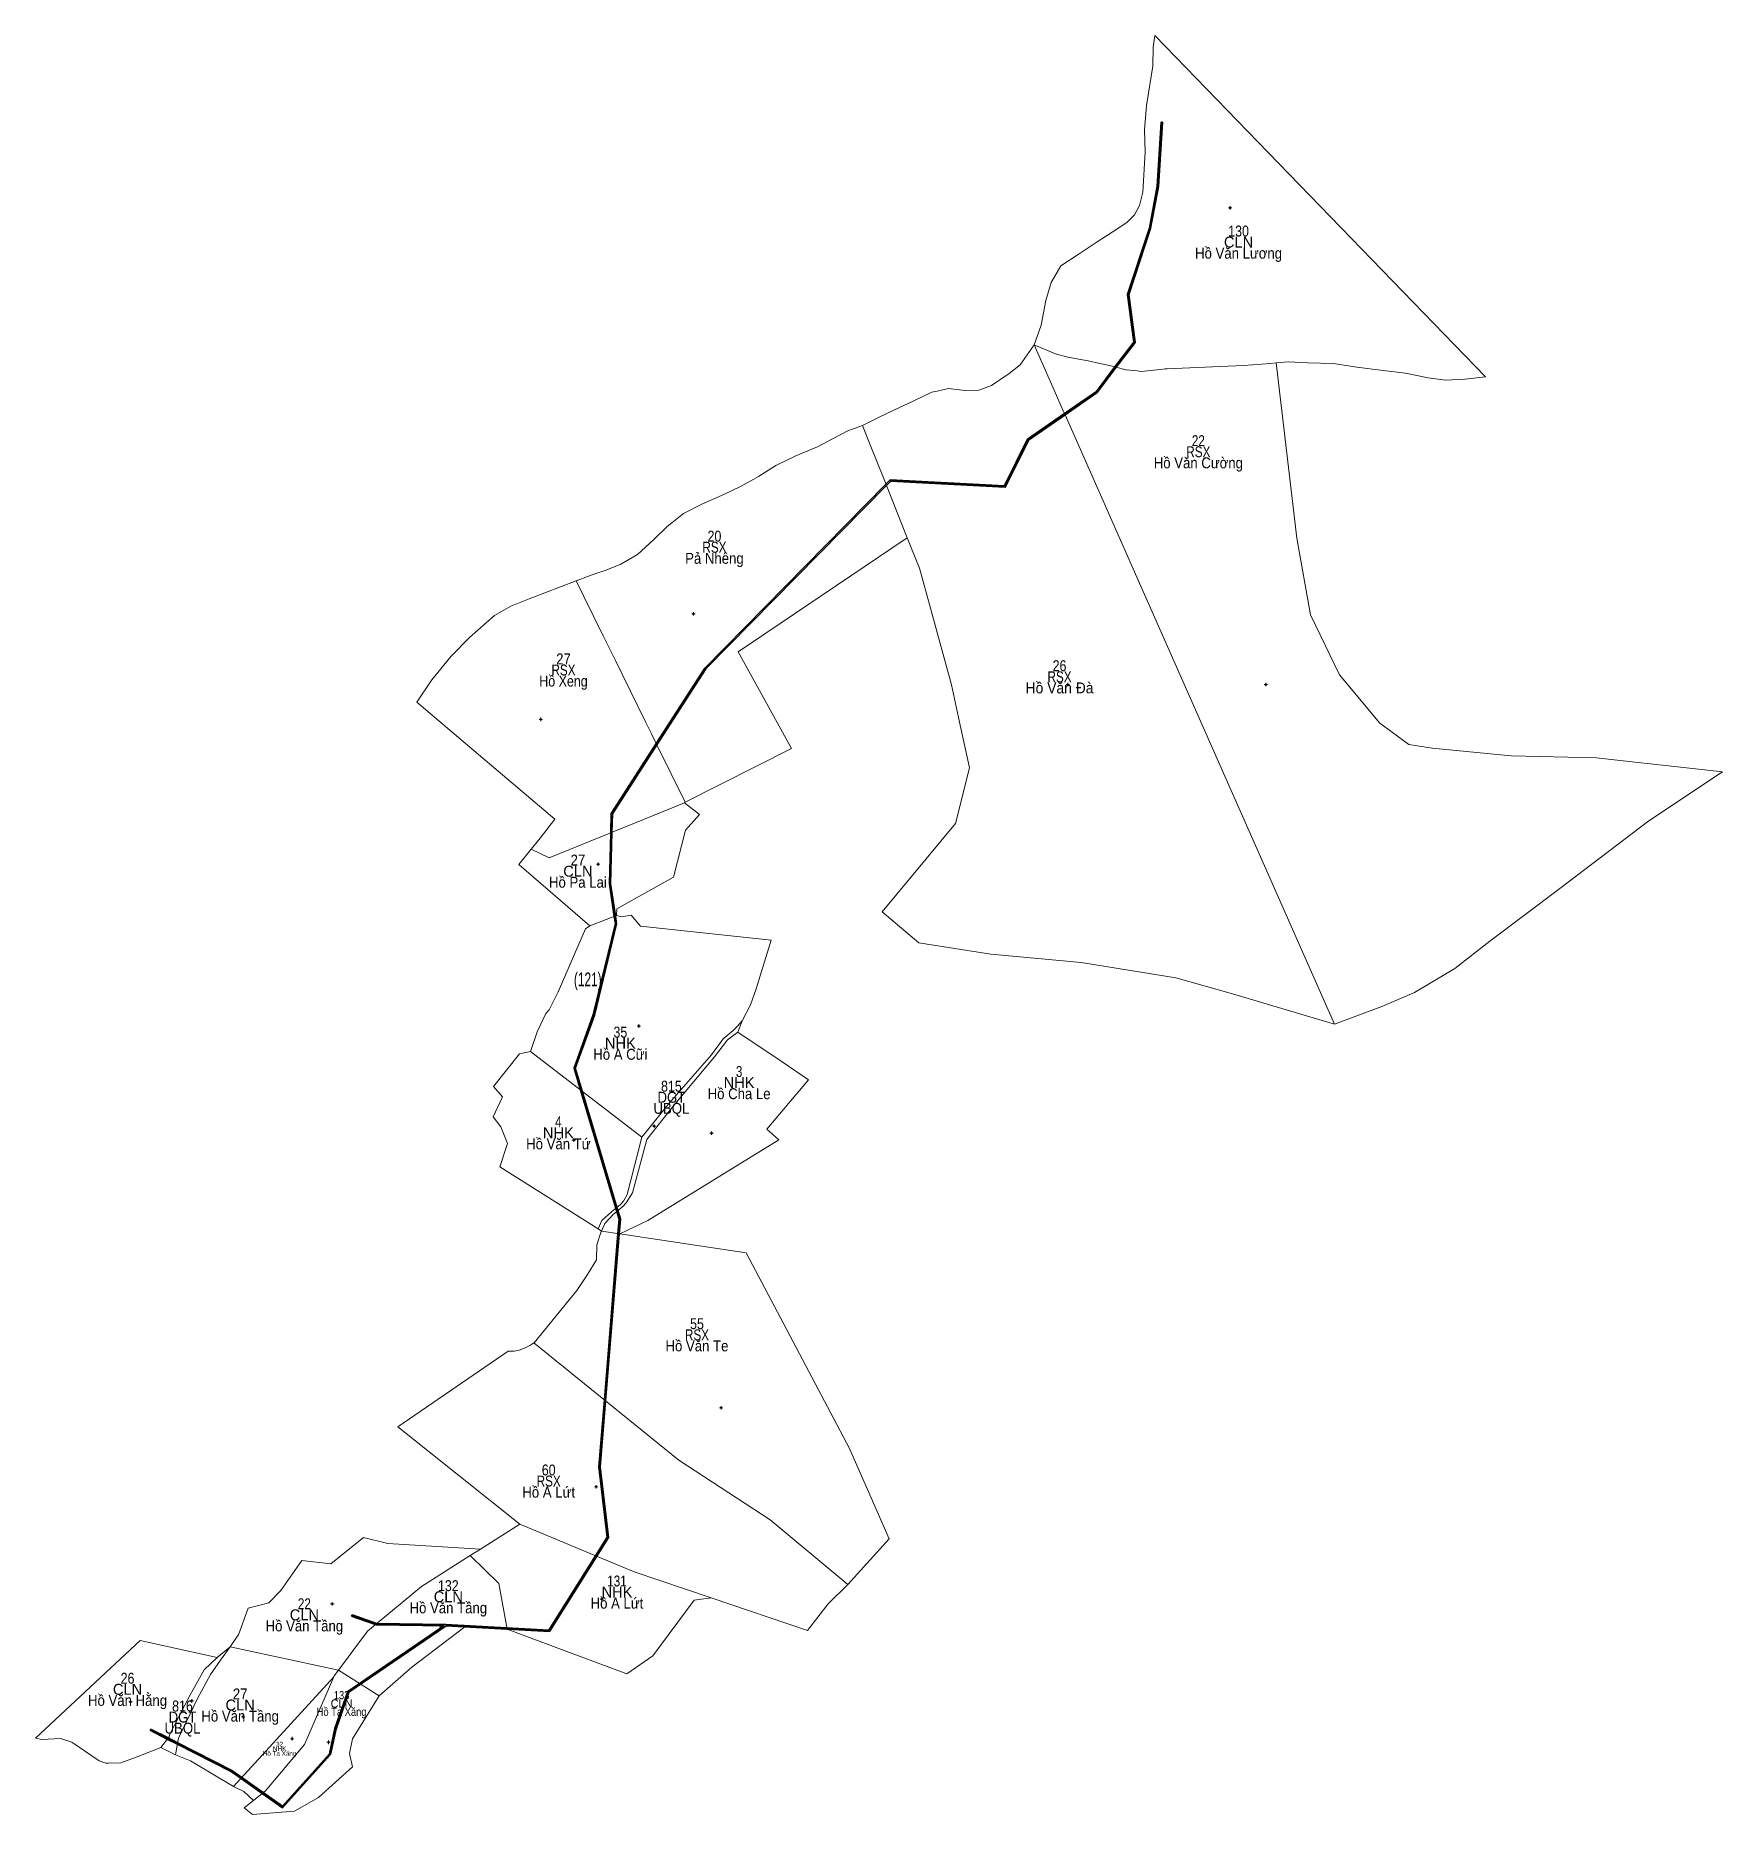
# Model space of a CAD drawing. Header units: metres. Extents: x 551281 to 552515, y 1824424 to 1825726.
import ezdxf
from ezdxf.enums import TextEntityAlignment as Align

# ---------------------------------------------------------------- set-up
doc = ezdxf.new("R2010")
doc.units = ezdxf.units.M
doc.header["$LTSCALE"] = 3.2
for name, color, linetype, lineweight in [('10', 7, 'Continuous', 13), ('30', 7, 'Continuous', 35), ('40', 7, 'Continuous', 13), ('55', 7, 'Continuous', 13)]:
    doc.layers.add(name, color=color, linetype=linetype, lineweight=lineweight)
doc.layers.add('15', color=7, linetype='Continuous')
doc.layers.add('60', color=7, linetype='Continuous')

msp = doc.modelspace()

# ---------------------------------------------------------------- hatches: boundary and pattern name
at = {"layer": '40'}
for points in [[(552154.96, 1825599.59, 1), (552154.66, 1825599.59, 1)], [(551762.42, 1825302.6, 1), (551762.12, 1825302.6, 1)], [(552036.29, 1825250.88, 1), (552035.99, 1825250.88, 1)], [(552181.19, 1825250.88, 1), (552180.89, 1825250.88, 1)], [(551650.74, 1825225.39, 1), (551650.44, 1825225.39, 1)], [(551692.66, 1825119.46, 1), (551692.36, 1825119.46, 1)], [(551722.4, 1825001.08, 1), (551722.1, 1825001.08, 1)], [(551733.67, 1824927.9, 1), (551733.37, 1824927.9, 1)], [(551674.84, 1824917.67, 1), (551674.54, 1824917.67, 1)], [(551775.72, 1824922.71, 1), (551775.42, 1824922.71, 1)], [(551782.65, 1824721.8, 1), (551782.35, 1824721.8, 1)], [(551691.2, 1824664.08, 1), (551690.9, 1824664.08, 1)], [(551498.28, 1824578.34, 1), (551497.98, 1824578.34, 1)], [(551695.43, 1824581.92, 1), (551695.13, 1824581.92, 1)], [(551577.27, 1824562.39, 1), (551576.97, 1824562.39, 1)], [(551350.66, 1824506.73, 1), (551350.36, 1824506.73, 1)], [(551395.42, 1824507.48, 1), (551395.12, 1824507.48, 1)], [(551432.99, 1824495.86, 1), (551432.69, 1824495.86, 1)], [(551468.88, 1824479.76, 1), (551468.58, 1824479.76, 1)], [(551495.51, 1824477.12, 1), (551495.21, 1824477.12, 1)]]:
    msp.add_hatch(color=256, dxfattribs=at).paths.add_polyline_path(points)

# ---------------------------------------------------------------- linework, layer by layer
at = {"layer": '10'}
for p, q in [((552098.54, 1825717.04), (552098.3, 1825703.25)), ((552056.94, 1825574.13), (552044.51, 1825566.04)), ((552011.48, 1825499.45), (552001.32, 1825484.81)), ((552011.48, 1825499.45), (552027.11, 1825492.76)), ((552011.48, 1825499.45), (552026.12, 1825466.32)), ((552036.14, 1825490.31), (552051.04, 1825487.69)), ((551980.25, 1825469.63), (551971.04, 1825466.22)), ((551936.6, 1825464.67), (551923.41, 1825458.45)), ((551960.91, 1825466.04), (551948.8, 1825467.45)), ((551971.04, 1825466.22), (551960.91, 1825466.04)), ((552026.12, 1825466.32), (552032.83, 1825451.13)), ((551898.08, 1825446.4), (551885.83, 1825440.42)), ((551864.41, 1825430.75), (551852.98, 1825424.87)), ((551918.73, 1825358.3), (551795.02, 1825274.75)), ((551642.07, 1825313.61), (551676.38, 1825326.73)), ((551676.38, 1825326.73), (551685.51, 1825330.22)), ((551676.38, 1825326.73), (551682.05, 1825315.25)), ((551682.05, 1825315.25), (551696.21, 1825286.57)), ((551795.02, 1825274.75), (551811.87, 1825244.33)), ((551811.87, 1825244.33), (551834.11, 1825204.18)), ((551756.33, 1825164.78), (551834.11, 1825204.18)), ((551964.16, 1825189.92), (551954.02, 1825149.34)), ((551652.86, 1825159.19), (551660.99, 1825152.3)), ((551755.65, 1825164.44), (551756.33, 1825164.78)), ((551756.53, 1825144.23), (551766.74, 1825155.9)), ((551954.02, 1825149.34), (551900.32, 1825084.63)), ((551747.78, 1825109.85), (551756.53, 1825144.23)), ((551634.59, 1825119.2), (551643.63, 1825130.53)), ((551634.59, 1825119.2), (551686.43, 1825074.48)), ((551706.31, 1825086.84), (551747.78, 1825109.85)), ((551686.43, 1825074.48), (551706.04, 1825081.91)), ((551706.04, 1825081.91), (551706.31, 1825086.84)), ((551709.89, 1825081.02), (551706.04, 1825081.91)), ((551819.19, 1825063.95), (551723.6, 1825074)), ((551794.76, 1824996.47), (551798.01, 1825004.85)), ((551692.65, 1824852.78), (551695, 1824850.95)), ((551800.77, 1824835.09), (551876.55, 1824691.94)), ((551546, 1824708), (551626.85, 1824763.32)), ((551635.17, 1824636.63), (551546, 1824708)), ((551606.6, 1824618.49), (551635.17, 1824636.63)), ((551718.99, 1824601.84), (551635.17, 1824636.63)), ((551599.06, 1824613.71), (551620, 1824593.23)), ((551563.26, 1824590.99), (551523.92, 1824558.41)), ((551620, 1824593.23), (551625.96, 1824559.88)), ((551762.93, 1824581.17), (551775.17, 1824582.8)), ((551594.94, 1824561.52), (551556.28, 1824532.15)), ((551594.94, 1824561.52), (551625.96, 1824559.88)), ((551413.98, 1824539.26), (551423.48, 1824546.93)), ((551416.24, 1824537.22), (551423.48, 1824546.93)), ((551512.78, 1824479.72), (551532.45, 1824511.08)), ((551383.37, 1824468.04), (551372.69, 1824473.2)), ((551477.79, 1824475.59), (551449.3, 1824441.64)), ((551510.63, 1824468.94), (551512.78, 1824479.72)), ((551512.9, 1824459.21), (551510.63, 1824468.94)), ((551488.1, 1824436.64), (551512.9, 1824459.21)), ((551433.32, 1824441.09), (551425.93, 1824444.79)), ((551440.41, 1824434.58), (551433.32, 1824441.09)), ((551433.62, 1824429.2), (551438.22, 1824432.84)), ((551433.62, 1824429.2), (551439.63, 1824424.36)), ((551470.53, 1824426.78), (551488.1, 1824436.64)), ((551439.63, 1824424.36), (551470.53, 1824426.78))]:
    msp.add_line(p, q, dxfattribs=at)
for points in [[(552098.54, 1825717.04), (552099.82, 1825725.59), (552341.75, 1825476.08)], [(552098.3, 1825703.25), (552093.79, 1825674.38), (552092.34, 1825656.56), (552092.65, 1825640.33), (552091.11, 1825611.09), (552088.48, 1825601.2), (552084.92, 1825594.54), (552079.32, 1825588.76), (552068.57, 1825581.84), (552056.94, 1825574.13)], [(552044.51, 1825566.04), (552030.92, 1825557.13), (552023.97, 1825544.94)], [(552023.97, 1825544.94), (552020.03, 1825531.84), (552016.54, 1825513.65)], [(552011.48, 1825499.45), (552013.62, 1825505.45), (552016.54, 1825513.65)], [(552001.32, 1825484.81), (551993.16, 1825478.33), (551980.25, 1825469.63)], [(552027.11, 1825492.76), (552027.15, 1825492.75), (552036.14, 1825490.31)], [(552051.04, 1825487.69), (552059.52, 1825485.79), (552065.45, 1825484.46), (552070.61, 1825483.16), (552071.21, 1825483.01), (552071.58, 1825482.91), (552078.66, 1825481.13), (552078.76, 1825481.1), (552086.75, 1825480.28), (552090.29, 1825479.91), (552092.23, 1825480.12), (552103.69, 1825481.33), (552107.44, 1825481.73), (552108.84, 1825481.88), (552147.61, 1825483.58), (552164.73, 1825484.33)], [(552164.73, 1825484.33), (552184.31, 1825485.72), (552188.59, 1825486.11)], [(552197.24, 1825486.91), (552188.59, 1825486.11), (552203.75, 1825357.99), (552213.59, 1825301.83), (552234.78, 1825257.99), (552264.46, 1825222.64), (552285.65, 1825207.08), (552302.61, 1825204.25), (552360.54, 1825198.6), (552422.72, 1825197.19), (552514.97, 1825186.94)], [(552341.75, 1825476.08), (552326.57, 1825474.35), (552312.48, 1825473.59), (552299.63, 1825475.32), (552283.11, 1825478.73), (552266.79, 1825480.49), (552247.59, 1825483.04), (552230.47, 1825485.68), (552211.64, 1825486.18), (552197.24, 1825486.91)], [(551923.41, 1825458.45), (551908.75, 1825451.64), (551898.08, 1825446.4)], [(551936.6, 1825464.67), (551940.52, 1825465.56), (551948.8, 1825467.45)], [(552032.83, 1825451.13), (552033.75, 1825449.06), (552034.02, 1825448.45), (552034.13, 1825448.21), (552057.34, 1825395.68)], [(551864.41, 1825430.75), (551875.16, 1825436.42), (551885.83, 1825440.42)], [(551885.83, 1825440.42), (551891.97, 1825425.09), (551901.2, 1825402.06)], [(551809.87, 1825403.01), (551822.57, 1825411.13), (551837.19, 1825418.21)], [(551837.19, 1825418.21), (551841.84, 1825420.17), (551852.98, 1825424.87)], [(551796.79, 1825395.69), (551784.91, 1825390.17), (551768.36, 1825382.87), (551755.11, 1825375.94)], [(551796.79, 1825395.69), (551806.41, 1825401.07), (551809.87, 1825403.01)], [(551901.2, 1825402.06), (551902.68, 1825398.37), (551903.08, 1825397.36), (551903.32, 1825396.76), (551903.45, 1825396.43), (551918.73, 1825358.3), (551927.67, 1825335.98), (551935.69, 1825306.67), (551950.98, 1825250.77), (551956.17, 1825226.81), (551964.16, 1825189.92)], [(552057.34, 1825395.68), (552083.01, 1825337.59), (552231.17, 1825002.32)], [(551697.82, 1825334.4), (551709.13, 1825338.88), (551721.25, 1825345.96), (551733.22, 1825356.91), (551742.99, 1825366.36)], [(551742.99, 1825366.36), (551746.42, 1825369.07), (551755.11, 1825375.94)], [(551685.51, 1825330.22), (551690.26, 1825331.83), (551697.82, 1825334.4)], [(551642.07, 1825313.61), (551628.78, 1825308.21), (551616.78, 1825301.28), (551598.45, 1825285.16), (551585.12, 1825271.55), (551570.95, 1825254.37), (551559.89, 1825238.01)], [(551696.21, 1825286.57), (551705.19, 1825268.37), (551727.24, 1825223.7), (551731.58, 1825214.92), (551735.11, 1825207.76), (551735.4, 1825207.18), (551735.59, 1825206.8), (551756.33, 1825164.78)], [(551559.89, 1825238.01), (551616.2, 1825190.27), (551652.86, 1825159.19)], [(552514.97, 1825186.94), (552461.21, 1825151.07), (552396.1, 1825101.68), (552344.92, 1825063.27), (552319.33, 1825043.26), (552289.75, 1825025.65), (552265.76, 1825015.25), (552231.17, 1825002.32)], [(551766.74, 1825155.9), (551755.65, 1825164.44), (551656.84, 1825124.05), (551643.63, 1825130.53)], [(551643.63, 1825130.53), (551650.05, 1825138.58), (551660.99, 1825152.3)], [(551723.6, 1825074), (551716.7, 1825082.27), (551709.89, 1825081.02)], [(551900.32, 1825084.63), (551927.16, 1825061.9), (551979.81, 1825053.63), (552045.88, 1825047.44), (552115.23, 1825036.21), (552156.49, 1825024.66), (552231.17, 1825002.32)], [(551686.43, 1825074.48), (551683.38, 1825072.29), (551663.27, 1825026.2), (551656.74, 1825012.84), (551654.25, 1825010.24), (551647.95, 1824996.87), (551643.09, 1824982.56), (551724.56, 1824919.89), (551744.7, 1824944.84), (551775.59, 1824979.95), (551784.1, 1824991.63), (551791.24, 1824997.7), (551793.52, 1825000), (551794.24, 1825000.72), (551798.01, 1825004.85), (551804.09, 1825016.54), (551808.17, 1825028.21), (551819.19, 1825063.95)], [(551794.76, 1824996.47), (551787.27, 1824991.09), (551777.57, 1824978.57), (551747.52, 1824942.47), (551728.3, 1824918.15), (551717.78, 1824879.1), (551712.95, 1824871.71), (551710.53, 1824869.04), (551707.65, 1824866.6), (551703.47, 1824863.15), (551697.45, 1824856.61), (551695, 1824850.95)], [(551708.36, 1824848.95), (551728.96, 1824858.77), (551824.79, 1824917.82), (551815.86, 1824925.69), (551846.56, 1824961.76), (551827.3, 1824974.91), (551794.76, 1824996.47)], [(551643.09, 1824982.56), (551634.93, 1824980.66), (551615.94, 1824956.89), (551622.65, 1824949.32), (551615.67, 1824934.65), (551621.43, 1824927.28), (551626.38, 1824915.25), (551620.67, 1824897.98), (551692.65, 1824852.78), (551695.37, 1824858.76), (551702.28, 1824865.06), (551706.32, 1824868.41), (551708.84, 1824870.53), (551711.07, 1824873.03), (551713.76, 1824877.82), (551724.56, 1824919.89)], [(551876.55, 1824691.94), (551905.38, 1824625.99), (551875.17, 1824592.66), (551818.29, 1824639.74), (551751.57, 1824683.53), (551645.6, 1824769.27), (551645.66, 1824769.31), (551677.08, 1824807.67), (551684.8, 1824819.2), (551691.38, 1824830.1), (551691.55, 1824840.93), (551694.88, 1824850.67), (551695, 1824850.95)], [(551695, 1824850.95), (551708.36, 1824848.95), (551800.77, 1824835.09)], [(551626.85, 1824763.32), (551631.08, 1824763.23), (551634.78, 1824763.89), (551639.28, 1824765.56), (551642.65, 1824767.34), (551645.6, 1824769.27)], [(551429.45, 1824555.68), (551436.58, 1824575.28), (551451.75, 1824579.26), (551460.43, 1824588.18), (551475.71, 1824610.09), (551497.12, 1824607.75), (551520.95, 1824626.81), (551538.76, 1824622.63), (551606.6, 1824618.49)], [(551563.26, 1824590.99), (551599.06, 1824613.71), (551606.6, 1824618.49)], [(551718.99, 1824601.84), (551775.17, 1824582.8), (551845.75, 1824558.88)], [(551875.17, 1824592.66), (551860.95, 1824578.44), (551845.75, 1824558.88)], [(551713.46, 1824527.2), (551732.55, 1824540.4), (551762.93, 1824581.17)], [(551625.96, 1824559.88), (551669.71, 1824543.54), (551713.46, 1824527.2)], [(551502.54, 1824529.88), (551423.48, 1824546.93), (551428.4, 1824554.51), (551429.45, 1824555.68)], [(551477.79, 1824475.59), (551499.12, 1824524.94), (551499.5, 1824525.82), (551502.54, 1824529.88), (551523.92, 1824558.41)], [(551499.12, 1824524.94), (551425.93, 1824444.79), (551394.35, 1824463.51), (551383.37, 1824468.04), (551385.37, 1824479.15), (551385.92, 1824480.73), (551399.41, 1824509.08), (551409.05, 1824526.64), (551416.24, 1824537.22)], [(551502.54, 1824529.88), (551532.45, 1824511.08), (551556.28, 1824532.15)], [(551438.22, 1824432.84), (551440.41, 1824434.58), (551449.3, 1824441.64)]]:
    msp.add_lwpolyline(points, dxfattribs=at)
msp.add_lwpolyline([(551281.06, 1824480.15), (551285.64, 1824479.09), (551299.21, 1824479.84), (551307.61, 1824477.24), (551327.49, 1824463.68), (551332.47, 1824461.87), (551334.47, 1824461.77), (551343.4, 1824462.14), (551355.25, 1824466.41), (551372.69, 1824473.2), (551378.66, 1824481.23), (551379.12, 1824482.57), (551393.88, 1824511.37), (551404.49, 1824530.08), (551413.98, 1824539.26), (551357.65, 1824551.69)], close=True, dxfattribs=at)
at = {"layer": '30'}
for p, q in [((552104.48, 1825662.2), (552105.31, 1825662.15)), ((551512.53, 1824570.36), (551512.22, 1824569.5))]:
    msp.add_line(p, q, dxfattribs=at)
for points in [[(552104.48, 1825662.2), (552101.58, 1825615.35), (552095.84, 1825584.82), (552079.91, 1825536.28), (552084.38, 1825501.37), (552070.61, 1825483.16), (552057, 1825465.14), (552033.75, 1825449.06), (552006.59, 1825430.28), (551989.76, 1825396.14), (551906.28, 1825400.61), (551903.08, 1825397.36), (551770.71, 1825262.97), (551735.11, 1825207.76), (551702.09, 1825156.53), (551701.74, 1825142.4), (551700.8, 1825104.99), (551704.39, 1825081.28), (551705.19, 1825075.99), (551688.92, 1825009.32), (551674.92, 1824970.27), (551679.64, 1824954.44), (551705.52, 1824867.74), (551706.21, 1824865.41), (551707.89, 1824859.81), (551707.02, 1824849.15), (551697.14, 1824727.57), (551693.16, 1824678.64), (551699.22, 1824627.1), (551690.7, 1824613.58), (551656.41, 1824559.18), (551581.06, 1824563.17), (551564.19, 1824563.45), (551530.55, 1824563.9), (551530.52, 1824563.9), (551512.53, 1824570.36)], [(552096.73, 1825584.59), (552102.49, 1825615.24), (552105.31, 1825662.15)], [(551364.78, 1824485.94), (551377.4, 1824479.53), (551384.76, 1824475.78), (551424.14, 1824455.77), (551431.33, 1824450.7), (551446.89, 1824439.72), (551461.71, 1824429.27), (551496.78, 1824468.31), (551500.95, 1824486.87), (551510.16, 1824513.78), (551581.31, 1824562.24), (551656.9, 1824558.24), (551691.56, 1824613.23), (551700.16, 1824626.88), (551694.08, 1824678.66), (551698, 1824726.87), (551707.93, 1824849.02), (551708.81, 1824859.91), (551706.98, 1824866.05), (551706.28, 1824868.38), (551680.88, 1824953.49), (551675.88, 1824970.24), (551689.8, 1825009.05), (551706.12, 1825075.94), (551705.26, 1825081.62), (551701.72, 1825105.05), (551702.66, 1825142.78), (551703, 1825156.25), (551735.59, 1825206.8), (551771.43, 1825262.39), (551903.45, 1825396.43), (551906.65, 1825399.68), (551990.31, 1825395.19), (552007.31, 1825429.66), (552034.13, 1825448.21), (552057.64, 1825464.47), (552071.58, 1825482.91), (552085.33, 1825501.12), (552080.85, 1825536.19), (552096.73, 1825584.59)], [(551365.19, 1824486.76), (551377.95, 1824480.27), (551384.93, 1824476.72), (551424.61, 1824456.55), (551431.95, 1824451.38), (551447.63, 1824440.32), (551461.57, 1824430.49), (551495.94, 1824468.74), (551500.07, 1824487.12), (551509.39, 1824514.36), (551579.76, 1824562.29), (551564.18, 1824562.53), (551530.36, 1824562.99), (551529.73, 1824563.22), (551512.22, 1824569.5)]]:
    msp.add_lwpolyline(points, dxfattribs=at)
at = {"layer": '40'}
for p, q in [((552154.81, 1825600.84), (552154.81, 1825600.22)), ((552154.19, 1825599.59), (552153.56, 1825599.59)), ((552154.81, 1825598.96), (552154.81, 1825598.34)), ((552156.06, 1825599.59), (552155.44, 1825599.59)), ((551761.64, 1825302.6), (551761.02, 1825302.6)), ((551762.27, 1825303.85), (551762.27, 1825303.22)), ((551762.27, 1825301.98), (551762.27, 1825301.35)), ((551763.52, 1825302.6), (551762.9, 1825302.6)), ((552035.52, 1825250.88), (552034.89, 1825250.88)), ((552036.14, 1825252.13), (552036.14, 1825251.5)), ((552036.14, 1825250.26), (552036.14, 1825249.63)), ((552037.39, 1825250.88), (552036.76, 1825250.88)), ((552180.42, 1825250.88), (552179.79, 1825250.88)), ((552181.04, 1825252.13), (552181.04, 1825251.5)), ((552181.04, 1825250.26), (552181.04, 1825249.63)), ((552182.29, 1825250.88), (552181.66, 1825250.88)), ((551649.96, 1825225.39), (551649.34, 1825225.39)), ((551650.59, 1825226.64), (551650.59, 1825226.02)), ((551650.59, 1825224.76), (551650.59, 1825224.14)), ((551651.84, 1825225.39), (551651.22, 1825225.39)), ((551691.88, 1825119.46), (551691.26, 1825119.46)), ((551692.51, 1825120.71), (551692.51, 1825120.08)), ((551692.51, 1825118.84), (551692.51, 1825118.21)), ((551693.76, 1825119.46), (551693.14, 1825119.46)), ((551722.25, 1825002.33), (551722.25, 1825001.7)), ((551721.62, 1825001.08), (551721, 1825001.08)), ((551722.25, 1825000.46), (551722.25, 1824999.83)), ((551723.5, 1825001.08), (551722.88, 1825001.08)), ((551732.9, 1824927.9), (551732.27, 1824927.9)), ((551733.52, 1824929.15), (551733.52, 1824928.52)), ((551733.52, 1824927.28), (551733.52, 1824926.65)), ((551734.77, 1824927.9), (551734.14, 1824927.9)), ((551775.57, 1824923.96), (551775.57, 1824923.34)), ((551674.06, 1824917.67), (551673.44, 1824917.67)), ((551674.69, 1824918.92), (551674.69, 1824918.3)), ((551674.69, 1824917.04), (551674.69, 1824916.42)), ((551675.94, 1824917.67), (551675.31, 1824917.67)), ((551774.94, 1824922.71), (551774.32, 1824922.71)), ((551775.57, 1824922.08), (551775.57, 1824921.46)), ((551776.82, 1824922.71), (551776.19, 1824922.71)), ((551781.88, 1824721.8), (551781.25, 1824721.8)), ((551782.5, 1824723.05), (551782.5, 1824722.42)), ((551782.5, 1824721.18), (551782.5, 1824720.55)), ((551783.75, 1824721.8), (551783.12, 1824721.8)), ((551690.43, 1824664.08), (551689.8, 1824664.08)), ((551691.05, 1824665.33), (551691.05, 1824664.7)), ((551691.05, 1824663.46), (551691.05, 1824662.83)), ((551692.3, 1824664.08), (551691.68, 1824664.08)), ((551497.5, 1824578.34), (551496.88, 1824578.34)), ((551498.13, 1824579.59), (551498.13, 1824578.96)), ((551498.13, 1824577.72), (551498.13, 1824577.09)), ((551499.38, 1824578.34), (551498.76, 1824578.34)), ((551694.66, 1824581.92), (551694.03, 1824581.92)), ((551695.28, 1824583.17), (551695.28, 1824582.54)), ((551695.28, 1824581.3), (551695.28, 1824580.67)), ((551696.53, 1824581.92), (551695.9, 1824581.92)), ((551576.5, 1824562.39), (551575.87, 1824562.39)), ((551577.12, 1824563.64), (551577.12, 1824563.02)), ((551577.12, 1824561.76), (551577.12, 1824561.14)), ((551578.37, 1824562.39), (551577.74, 1824562.39)), ((551349.88, 1824506.73), (551349.26, 1824506.73)), ((551350.51, 1824507.98), (551350.51, 1824507.36)), ((551351.76, 1824506.73), (551351.14, 1824506.73)), ((551394.64, 1824507.48), (551394.02, 1824507.48)), ((551395.27, 1824508.73), (551395.27, 1824508.1)), ((551395.27, 1824506.86), (551395.27, 1824506.23)), ((551396.52, 1824507.48), (551395.9, 1824507.48)), ((551350.51, 1824506.1), (551350.51, 1824505.48)), ((551432.22, 1824495.86), (551431.59, 1824495.86)), ((551432.84, 1824497.11), (551432.84, 1824496.48)), ((551432.84, 1824495.24), (551432.84, 1824494.61)), ((551434.09, 1824495.86), (551433.46, 1824495.86)), ((551468.73, 1824481.01), (551468.73, 1824480.38)), ((551468.1, 1824479.76), (551467.48, 1824479.76)), ((551468.73, 1824479.14), (551468.73, 1824478.51)), ((551469.98, 1824479.76), (551469.36, 1824479.76)), ((551494.74, 1824477.12), (551494.11, 1824477.12)), ((551495.36, 1824478.37), (551495.36, 1824477.74)), ((551495.36, 1824476.5), (551495.36, 1824475.87)), ((551496.61, 1824477.12), (551495.98, 1824477.12))]:
    msp.add_line(p, q, dxfattribs=at)
for points in [[(552154.81, 1825600.22), (552154.19, 1825599.59), (552154.81, 1825598.96), (552155.44, 1825599.59)], [(551762.27, 1825303.22), (551761.64, 1825302.6), (551762.27, 1825301.98), (551762.9, 1825302.6)], [(552036.14, 1825251.5), (552035.52, 1825250.88), (552036.14, 1825250.26), (552036.76, 1825250.88)], [(552181.04, 1825251.5), (552180.42, 1825250.88), (552181.04, 1825250.26), (552181.66, 1825250.88)], [(551650.59, 1825226.02), (551649.96, 1825225.39), (551650.59, 1825224.76), (551651.22, 1825225.39)], [(551692.51, 1825120.08), (551691.88, 1825119.46), (551692.51, 1825118.84), (551693.14, 1825119.46)], [(551722.25, 1825001.7), (551721.62, 1825001.08), (551722.25, 1825000.46), (551722.88, 1825001.08)], [(551733.52, 1824928.52), (551732.9, 1824927.9), (551733.52, 1824927.28), (551734.14, 1824927.9)], [(551775.57, 1824923.34), (551774.94, 1824922.71), (551775.57, 1824922.08), (551776.19, 1824922.71)], [(551674.69, 1824918.3), (551674.06, 1824917.67), (551674.69, 1824917.04), (551675.31, 1824917.67)], [(551782.5, 1824722.42), (551781.88, 1824721.8), (551782.5, 1824721.18), (551783.12, 1824721.8)], [(551691.05, 1824664.7), (551690.43, 1824664.08), (551691.05, 1824663.46), (551691.68, 1824664.08)], [(551498.13, 1824578.96), (551497.5, 1824578.34), (551498.13, 1824577.72), (551498.76, 1824578.34)], [(551695.28, 1824582.54), (551694.66, 1824581.92), (551695.28, 1824581.3), (551695.9, 1824581.92)], [(551577.12, 1824563.02), (551576.5, 1824562.39), (551577.12, 1824561.76), (551577.74, 1824562.39)], [(551350.51, 1824507.36), (551349.88, 1824506.73), (551350.51, 1824506.1), (551351.14, 1824506.73)], [(551395.27, 1824508.1), (551394.64, 1824507.48), (551395.27, 1824506.86), (551395.9, 1824507.48)], [(551432.84, 1824496.48), (551432.22, 1824495.86), (551432.84, 1824495.24), (551433.46, 1824495.86)], [(551468.73, 1824480.38), (551468.1, 1824479.76), (551468.73, 1824479.14), (551469.36, 1824479.76)], [(551495.36, 1824477.74), (551494.74, 1824477.12), (551495.36, 1824476.5), (551495.98, 1824477.12)]]:
    msp.add_lwpolyline(points, close=True, dxfattribs=at)
for centre in [(552154.81, 1825599.59), (551762.27, 1825302.6), (552036.14, 1825250.88), (552181.04, 1825250.88), (551650.59, 1825225.39), (551692.51, 1825119.46), (551722.25, 1825001.08), (551733.52, 1824927.9), (551674.69, 1824917.67), (551775.57, 1824922.71), (551782.5, 1824721.8), (551691.05, 1824664.08), (551498.13, 1824578.34), (551695.28, 1824581.92), (551577.12, 1824562.39), (551350.51, 1824506.73), (551395.27, 1824507.48), (551432.84, 1824495.86), (551468.73, 1824479.76), (551495.36, 1824477.12)]:
    msp.add_circle(centre, 0.15, dxfattribs=at)
at = {"layer": '55'}
msp.add_line((551365.19, 1824486.76), (551364.78, 1824485.94), dxfattribs=at)

# ---------------------------------------------------------------- texts
at = {"layer": '15'}
for s, height, width, p in [('130', 8, 0.85, (552161.035, 1825578.61)), ('Hồ Văn Lương', 8, 0.9, (552161.03, 1825562.41)), ('22', 8, 0.8, (552131.61, 1825425.25)), ('Hồ Văn Cường', 8, 0.9, (552131.615, 1825409.05)), ('RSX', 8, 0.8, (552131.605, 1825417.15)), ('RSX', 8, 0.8, (551777.635, 1825347.31)), ('20', 8, 0.85, (551777.645, 1825355.41)), ('Pả Nhêng', 8, 0.9, (551777.635, 1825339.21)), ('RSX', 8, 0.8, (551667.215, 1825257.51)), ('27', 8, 0.9, (551667.225, 1825265.61)), ('26', 8, 0.85, (552030.08, 1825260.62)), ('Hồ Xeng', 8, 0.85, (551667.22, 1825249.41)), ('Hồ Văn Đà', 8, 0.95, (552030.075, 1825244.42)), ('RSX', 8, 0.8, (552030.075, 1825252.52)), ('27', 8, 0.9, (551677.765, 1825118.44)), ('Hồ Pa Lai', 8, 0.9, (551677.76, 1825102.24)), ('35', 8, 0.85, (551708.825, 1824992.61)), ('Hồ A Cữi', 8, 0.9, (551708.83, 1824976.41)), ('3', 8, 0.8, (551795.68, 1824963.78)), ('DGT', 8, 0.9, (551746.16, 1824944.97)), ('815', 8, 0.85, (551746.155, 1824953.07)), ('Hồ Cha Le', 8, 0.9, (551795.685, 1824947.58)), ('UBQL', 8, 0.9, (551746.16, 1824936.87)), ('4', 8, 0.8, (551663.48, 1824927.06)), ('Hồ Văn Tứ', 8, 0.9, (551663.48, 1824910.86)), ('55', 8, 0.85, (551764.865, 1824779.29)), ('Hồ Văn Te', 8, 0.9, (551764.865, 1824763.09)), ('RSX', 8, 0.8, (551764.865, 1824771.19)), ('60', 8, 0.85, (551656.395, 1824672.33)), ('Hồ A Lứt', 8, 0.9, (551656.385, 1824656.13)), ('RSX', 8, 0.8, (551656.385, 1824664.23)), ('131', 8, 0.8, (551706.34, 1824591.1)), ('132', 8, 0.85, (551582.99, 1824587.7)), ('22', 8, 0.8, (551477.68, 1824574.45)), ('Hồ Văn Tầng', 8, 0.9, (551582.995, 1824571.5)), ('Hồ A Lứt', 8, 0.9, (551706.335, 1824574.9)), ('Hồ Văn Tầng', 8, 0.9, (551477.685, 1824558.25)), ('26', 8, 0.85, (551348.34, 1824519.97)), ('Hồ Văn Hằng', 8, 0.9, (551348.335, 1824503.77)), ('816', 8, 0.85, (551388.53, 1824499.67)), ('27', 8, 0.9, (551430.705, 1824508.48)), ('133', 6, 0.85, (551504.895, 1824508.6)), ('DGT', 8, 0.9, (551388.53, 1824491.57)), ('Hồ Văn Tầng', 8, 0.9, (551430.705, 1824492.28)), ('Hồ Ta Xăng', 6, 0.85, (551504.9, 1824496.45)), ('UBQL', 8, 0.9, (551388.53, 1824483.47)), ('Hồ Ta Xăng', 3.375, 0.85, (551459.565, 1824467.28)), ('32', 3.375, 0.8, (551459.565, 1824474.11))]:
    msp.add_text(s, height=height, dxfattribs=dict(at, width=width)).set_placement(p, align=Align.CENTER)
for s, height, p in [('CLN', 8, (552161.035, 1825570.51)), ('CLN', 8, (551677.765, 1825110.34)), ('NHK', 8, (551708.83, 1824984.51)), ('NHK', 8, (551795.68, 1824955.68)), ('NHK', 8, (551663.48, 1824918.96)), ('CLN', 8, (551582.995, 1824579.6)), ('NHK', 8, (551706.34, 1824583)), ('CLN', 8, (551477.685, 1824566.35)), ('CLN', 8, (551348.345, 1824511.87)), ('CLN', 8, (551430.705, 1824500.38)), ('CLN', 6, (551504.905, 1824502.52)), ('NHK', 3.375, (551459.56, 1824470.7))]:
    msp.add_text(s, height=height, dxfattribs=at).set_placement(p, align=Align.CENTER)
at = {"layer": '60', "width": 0.65}
msp.add_text('(121)', height=10, dxfattribs=at).set_placement((551674.84, 1825030.23))

doc.saveas('drawing.dxf')
